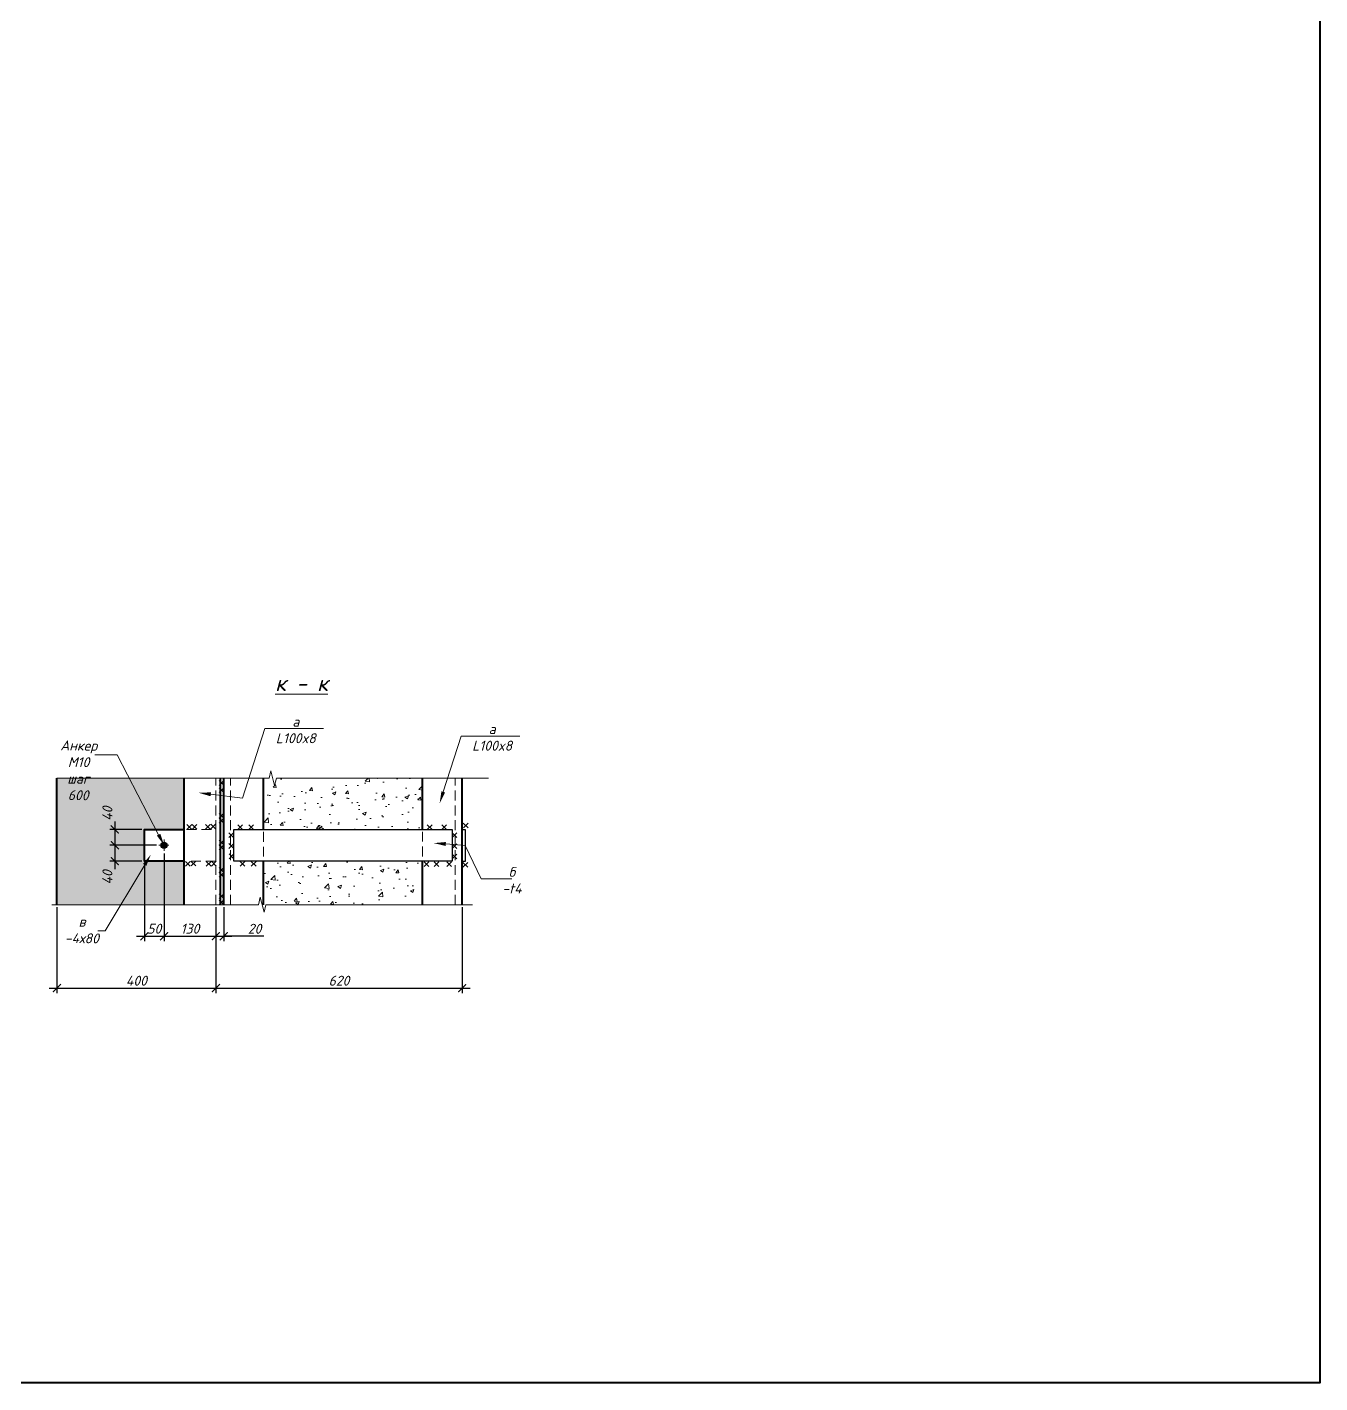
# Model space of a CAD drawing. Header units: millimetres. Extents: x -69292 to 68568, y 17750 to 120236.
# Drawn here: x 21064 to 24318, y 28653 to 32066 of the extents above; entities that cross this region are included whole.
import ezdxf
from ezdxf import colors
from ezdxf.entities.mleader import LeaderData, LeaderLine
from ezdxf.enums import TextEntityAlignment as Align
from ezdxf.math import Vec2, Vec3

# ---------------------------------------------------------------- set-up
doc = ezdxf.new("R2010")
doc.units = ezdxf.units.MM
doc.header["$PDMODE"] = 3
doc.linetypes.add('DASHED2', pattern=[0.375, 0.25, -0.125])
doc.layers.get('0').update_dxf_attribs({"lineweight": 5})
doc.layers.get('Defpoints').update_dxf_attribs({"lineweight": 0})
for name, color, linetype, lineweight in [('!!!Металл', 7, 'Continuous', 15), ('#Cварка', 96, 'Continuous', 30), ('#Dimensions', 7, 'Continuous', 9), ('#Бетон разрез', 22, 'Continuous', 40), ('#Выноски', 7, 'Continuous', 15), ('k_ Размеры', 7, 'Continuous', 15), ('Металл для узлов', 7, 'Continuous', 30), ('Тонкие линии', 7, 'Continuous', 5)]:
    doc.layers.add(name, color=color, linetype=linetype, lineweight=lineweight)
doc.layers.add('#Hatch', color=7, linetype='Continuous', lineweight=5, true_color=0x525252)
doc.layers.add('NoPrint', color=18, linetype='Continuous', plot=False)
doc.styles.add('STEP PR', font='isocpeui.ttf')
doc.dimstyles.new('SPDS', dxfattribs={"dimscale": 10, "dimtxt": 2.5, "dimasz": 2, "dimexe": 1.25, "dimexo": 0.625, "dimtad": 1, "dimdec": 0, "dimrnd": 0.001, "dimtxsty": 'STEP PR', "dimblk": 'ARCHTICK', "dimcen": 2.5, "dimdle": 2, "dimclrd": 256, "dimclre": 256, "dimclrt": 7, "dimadec": 0, "dimazin": 2, "dimtfac": 0.75, "dimtdec": 0, "dimtmove": 1, "dimatfit": 3, "dimfxl": 1, "dimtolj": 1, "dimarcsym": 1})

# ---------------------------------------------------------------- blocks, each defined once
blk = doc.blocks.new('*U319')
at = {"color": 0, "linetype": 'ByBlock', "lineweight": -2}
for p, q in [((34.6875, 0), (35, 1.25)), ((35, 1.25), (35.625, -1.25)), ((34.6875, 0), (0, 0)), ((35.625, -1.25), (35.9375, 0)), ((70.625, 0), (35.9375, 0))]:
    blk.add_line(p, q, dxfattribs=at)
blk = doc.blocks.new('*U320')
at = {"color": 0, "linetype": 'ByBlock', "lineweight": -2}
for p, q in [((35.59, 0), (35.91, 1.25)), ((35.91, 1.25), (36.53, -1.25)), ((35.59, 0), (0, 0)), ((36.53, -1.25), (36.84, 0)), ((72.44, 0), (36.84, 0))]:
    blk.add_line(p, q, dxfattribs=at)
blk = doc.blocks.new('_ArchTick')
at = {"color": 0, "linetype": 'ByBlock', "const_width": 0.15}
blk.add_lwpolyline([(-0.5, -0.5), (0.5, 0.5)], dxfattribs=at)
blk = doc.blocks.new('*D321')
at = {"layer": 'Defpoints', "color": 0, "transparency": 16777216}
for p in [(21138.8, 29856.9), (21538.8, 29856.9), (21538.8, 29647)]:
    blk.add_point(p, dxfattribs=at)
at = {"layer": 'k_ Размеры', "lineweight": -2, "transparency": 16777216}
for p, q in [((21138.8, 29850.6), (21138.8, 29634.5)), ((21538.8, 29850.6), (21538.8, 29634.5)), ((21118.8, 29647), (21558.8, 29647))]:
    blk.add_line(p, q, dxfattribs=at)
at = {"layer": 'k_ Размеры', "lineweight": -2, "transparency": 16777216, "xscale": 20, "yscale": 20, "zscale": 20, "rotation": 180}
blk.add_blockref('_ArchTick', (21138.8, 29647), dxfattribs=at)
at = {"layer": 'k_ Размеры', "lineweight": -2, "transparency": 16777216, "xscale": 20, "yscale": 20, "zscale": 20}
blk.add_blockref('_ArchTick', (21538.8, 29647), dxfattribs=at)
at = {"layer": 'k_ Размеры', "color": 7, "transparency": 16777216, "insert": (21338.8, 29665.7), "char_height": 25, "attachment_point": 5, "style": 'STEP PR'}
blk.add_mtext('\\A1;400', dxfattribs=at)
blk = doc.blocks.new('*D322')
at = {"layer": 'Defpoints', "color": 0, "transparency": 16777216}
for p in [(21538.8, 29856.9), (22158.8, 29856.9), (22158.8, 29647)]:
    blk.add_point(p, dxfattribs=at)
at = {"layer": 'k_ Размеры', "lineweight": -2, "transparency": 16777216}
for p, q in [((21538.8, 29850.6), (21538.8, 29634.5)), ((22158.8, 29850.6), (22158.8, 29634.5)), ((21518.8, 29647), (22178.8, 29647))]:
    blk.add_line(p, q, dxfattribs=at)
at = {"layer": 'k_ Размеры', "lineweight": -2, "transparency": 16777216, "xscale": 20, "yscale": 20, "zscale": 20, "rotation": 180}
blk.add_blockref('_ArchTick', (21538.8, 29647), dxfattribs=at)
at = {"layer": 'k_ Размеры', "lineweight": -2, "transparency": 16777216, "xscale": 20, "yscale": 20, "zscale": 20}
blk.add_blockref('_ArchTick', (22158.8, 29647), dxfattribs=at)
at = {"layer": 'k_ Размеры', "color": 7, "transparency": 16777216, "insert": (21848.8, 29665.7), "char_height": 25, "attachment_point": 5, "style": 'STEP PR'}
blk.add_mtext('\\A1;620', dxfattribs=at)
blk = doc.blocks.new('*D323')
at = {"layer": 'Defpoints', "color": 0, "transparency": 16777216}
for p in [(21408.5, 29992.2), (21538.8, 29850.6), (21538.8, 29777.8)]:
    blk.add_point(p, dxfattribs=at)
at = {"layer": 'k_ Размеры', "lineweight": -2, "transparency": 16777216}
for p, q in [((21408.5, 29986), (21408.5, 29765.3)), ((21538.8, 29844.4), (21538.8, 29765.3)), ((21388.5, 29777.8), (21558.8, 29777.8))]:
    blk.add_line(p, q, dxfattribs=at)
at = {"layer": 'k_ Размеры', "lineweight": -2, "transparency": 16777216, "xscale": 20, "yscale": 20, "zscale": 20, "rotation": 180}
blk.add_blockref('_ArchTick', (21408.5, 29777.8), dxfattribs=at)
at = {"layer": 'k_ Размеры', "lineweight": -2, "transparency": 16777216, "xscale": 20, "yscale": 20, "zscale": 20}
blk.add_blockref('_ArchTick', (21538.8, 29777.8), dxfattribs=at)
at = {"layer": 'k_ Размеры', "color": 7, "transparency": 16777216, "insert": (21473.7, 29796.6), "char_height": 25, "attachment_point": 5, "style": 'STEP PR'}
blk.add_mtext('\\A1;130', dxfattribs=at)
blk = doc.blocks.new('A$C04BC7B76')
at = {"layer": 'NoPrint', "ltscale": 20}
for p, q in [((4.5, -7.5), (-6.5, 3.1)), ((-6.4, -7.6), (4.5, 3.2))]:
    blk.add_line(p, q, dxfattribs=at)
for centre, radius in [((-0.9, -2.2), 7.67), ((-1.1, -2.2), 6.36)]:
    blk.add_circle(centre, radius, dxfattribs=at)
at = {"layer": 'Металл для узлов', "color": 7, "lineweight": 30, "ltscale": 10}
blk.add_lwpolyline([(-1, 5.4), (5.3, -2.2), (-1, -9.9), (-7.4, -2.2), (-1, 5.4)], dxfattribs=at)
at = {"layer": 'Тонкие линии', "lineweight": 5, "ltscale": 100}
for p, q in [((-1, -16.6), (-1, 12.3)), ((-14, -2.2), (11.2, -2.2))]:
    blk.add_line(p, q, dxfattribs=at)
blk = doc.blocks.new('*D325')
at = {"layer": 'Defpoints', "color": 0, "transparency": 16777216}
for p in [(21358.8, 30046.4), (21284.4, 30006.6), (21395.5, 30006.6)]:
    blk.add_point(p, dxfattribs=at)
at = {"layer": 'k_ Размеры', "lineweight": -2, "transparency": 16777216}
for p, q in [((21352.6, 30046.4), (21271.9, 30046.4)), ((21284.4, 30066.4), (21284.4, 29986.6)), ((21389.2, 30006.6), (21271.9, 30006.6))]:
    blk.add_line(p, q, dxfattribs=at)
at = {"layer": 'k_ Размеры', "lineweight": -2, "transparency": 16777216, "xscale": 20, "yscale": 20, "zscale": 20}
for p, rotation in [((21284.4, 30046.4), 90), ((21284.4, 30006.6), 270)]:
    blk.add_blockref('_ArchTick', p, dxfattribs=dict(at, rotation=rotation))
at = {"layer": 'k_ Размеры', "color": 7, "transparency": 16777216, "insert": (21265.7, 30086.1), "char_height": 25, "attachment_point": 5, "rotation": 90, "style": 'STEP PR'}
blk.add_mtext('\\A1;40', dxfattribs=at)
blk = doc.blocks.new('*D326')
at = {"layer": 'Defpoints', "color": 0, "transparency": 16777216}
for p in [(21395.5, 30006.6), (21284.4, 29966.4), (21358.8, 29966.4)]:
    blk.add_point(p, dxfattribs=at)
at = {"layer": 'k_ Размеры', "lineweight": -2, "transparency": 16777216}
for p, q in [((21389.2, 30006.6), (21271.9, 30006.6)), ((21284.4, 30026.6), (21284.4, 29946.4)), ((21352.6, 29966.4), (21271.9, 29966.4))]:
    blk.add_line(p, q, dxfattribs=at)
at = {"layer": 'k_ Размеры', "lineweight": -2, "transparency": 16777216, "xscale": 20, "yscale": 20, "zscale": 20}
for p, rotation in [((21284.4, 30006.6), 90), ((21284.4, 29966.4), 270)]:
    blk.add_blockref('_ArchTick', p, dxfattribs=dict(at, rotation=rotation))
at = {"layer": 'k_ Размеры', "color": 7, "transparency": 16777216, "insert": (21265.7, 29925.7), "char_height": 25, "attachment_point": 5, "rotation": 90, "style": 'STEP PR'}
blk.add_mtext('\\A1;40', dxfattribs=at)
blk = doc.blocks.new('*D327')
at = {"layer": 'Defpoints', "color": 0, "transparency": 16777216}
for p in [(21358.8, 29966.4), (21408.8, 29966.4), (21408.8, 29777.8)]:
    blk.add_point(p, dxfattribs=at)
at = {"layer": 'k_ Размеры', "lineweight": -2, "transparency": 16777216}
for p, q in [((21358.8, 29960.2), (21358.8, 29765.3)), ((21408.8, 29960.2), (21408.8, 29765.3)), ((21338.8, 29777.8), (21428.8, 29777.8))]:
    blk.add_line(p, q, dxfattribs=at)
at = {"layer": 'k_ Размеры', "lineweight": -2, "transparency": 16777216, "xscale": 20, "yscale": 20, "zscale": 20, "rotation": 180}
blk.add_blockref('_ArchTick', (21358.8, 29777.8), dxfattribs=at)
at = {"layer": 'k_ Размеры', "lineweight": -2, "transparency": 16777216, "xscale": 20, "yscale": 20, "zscale": 20}
blk.add_blockref('_ArchTick', (21408.8, 29777.8), dxfattribs=at)
at = {"layer": 'k_ Размеры', "color": 7, "transparency": 16777216, "insert": (21383.8, 29796.6), "char_height": 25, "attachment_point": 5, "style": 'STEP PR'}
blk.add_mtext('\\A1;50', dxfattribs=at)
blk = doc.blocks.new('*D328')
at = {"layer": 'Defpoints', "color": 0, "transparency": 16777216}
for p in [(21538.8, 29830.7), (21558.8, 29856.9), (21558.8, 29777.7)]:
    blk.add_point(p, dxfattribs=at)
at = {"layer": 'k_ Размеры', "lineweight": -2, "transparency": 16777216}
for p, q in [((21558.8, 29850.6), (21558.8, 29765.2)), ((21538.8, 29824.5), (21538.8, 29765.2)), ((21518.8, 29777.7), (21578.8, 29777.7)), ((21660, 29777.7), (21558.8, 29777.7))]:
    blk.add_line(p, q, dxfattribs=at)
at = {"layer": 'k_ Размеры', "lineweight": -2, "transparency": 16777216, "xscale": 20, "yscale": 20, "zscale": 20, "rotation": 180}
blk.add_blockref('_ArchTick', (21538.8, 29777.7), dxfattribs=at)
at = {"layer": 'k_ Размеры', "lineweight": -2, "transparency": 16777216, "xscale": 20, "yscale": 20, "zscale": 20}
blk.add_blockref('_ArchTick', (21558.8, 29777.7), dxfattribs=at)
at = {"layer": 'k_ Размеры', "color": 7, "transparency": 16777216, "insert": (21636.3, 29796.5), "char_height": 25, "attachment_point": 5, "style": 'STEP PR'}
blk.add_mtext('\\A1;20', dxfattribs=at)

msp = doc.modelspace()

# ---------------------------------------------------------------- hatches: boundary and pattern name
at = {"layer": '#Hatch', "lineweight": 0}
h = msp.add_hatch(color=254, dxfattribs=at)
h.dxf.hatch_style = 1
h.set_gradient(color1=(214, 214, 214), name='CYLINDER')
h.paths.add_polyline_path([(21358.8, 30046.4), (21458.8, 30046.4), (21458.8, 30175.5), (21138.8, 30175.5), (21138.8, 29856.9), (21458.8, 29856.9), (21458.8, 29966.4), (21358.8, 29966.4)])
at = {"layer": '#Hatch'}
h = msp.add_hatch(dxfattribs=at)
h.set_pattern_fill('AR-CONC', color=256, scale=0.5)
h.paths.add_polyline_path([(22058.8, 29966.4), (21658.8, 29966.4), (21658.8, 29856.9), (22058.8, 29856.9)])
h.paths.add_polyline_path([(21658.8, 30046.4), (22058.8, 30046.4), (22058.8, 30175.5), (21658.8, 30175.5)])

# ---------------------------------------------------------------- linework, layer by layer
at = {"layer": '!!!Металл', "lineweight": 40}
for points in [[(21458.8, 29856.9), (21458.8, 30175.5)], [(21550.8, 29856.9), (21550.8, 30175.5)], [(21558.8, 29856.9), (21558.8, 30175.5)], [(21658.8, 30046.4), (21658.8, 30175.5)], [(22058.8, 30046.4), (22058.8, 30175.5)], [(22158.8, 29856.9), (22158.8, 30175.5)], [(21458.8, 29966.4), (21358.8, 29966.4), (21358.8, 30046.4), (21458.8, 30046.4)], [(21658.8, 29856.9), (21658.8, 29966.4)], [(22058.8, 29856.9), (22058.8, 29966.4)]]:
    msp.add_lwpolyline(points, dxfattribs=at)
at = {"layer": '#Cварка', "linetype": 'Continuous', "lineweight": 30, "ltscale": 0.08, "extrusion": (0.705525, 0.708685, 0)}
for points, elevation in [([(5998.5, 0), (6015.4, 0)], 36582.4), ([(5985.8, 0), (6002.7, 0)], 36569.7), ([(5940.3, 0), (5957.2, 0)], 36524), ([(5931.4, 0), (5948.4, 0)], 36515.1), ([(5977.6, 0), (5994.6, 0)], 36446.9), ([(5968.4, 0), (5985.3, 0)], 36456.1), ([(5944.7, 0), (5961.7, 0)], 36479.7), ([(5935.9, 0), (5952.9, 0)], 36489.9), ([(5888.4, 0), (5905.4, 0)], 36506.9), ([(5886.7, 0), (5903.6, 0)], 36537), ([(5867.1, 0), (5884.1, 0)], 36556.5), ([(5548.6, 0), (5565.6, 0)], 36873.6), ([(5522.7, 0), (5539.6, 0)], 36899.4), ([(5489.8, 0), (5506.7, 0)], 36903.5), ([(5486.9, 0), (5503.9, 0)], 36940.3), ([(5892.5, 0), (5909.5, 0)], 36476), ([(5884, 0), (5901, 0)], 36467.5), ([(5868.8, 0), (5885.8, 0)], 36487.7), ([(5470, 0), (5487, 0)], 36883.7), ([(5914.8, 0), (5931.8, 0)], 36378.4), ([(5905.6, 0), (5922.5, 0)], 36389.1), ([(5877.5, 0), (5894.5, 0)], 36415.6), ([(5868.5, 0), (5885.5, 0)], 36425), ([(5851.5, 0), (5867.1, 0)], 36469.4), ([(5817.2, 0), (5834.2, 0)], 36475.5), ([(5797.3, 0), (5814.2, 0)], 36495.3), ([(5451.9, 0), (5468.9, 0)], 36865.5), ([(5843.9, 0), (5860.8, 0)], 36427.2), ([(5835.3, 0), (5852.3, 0)], 36418.6), ([(5488.5, 0), (5505.5, 0)], 36801.8), ([(5470.6, 0), (5487.6, 0)], 36819.5), ([(5448.1, 0), (5465.1, 0)], 36842), ([(5417.8, 0), (5434.8, 0)], 36869.5), ([(5797.3, 0), (5814.3, 0)], 36380.4), ([(5786.4, 0), (5803.3, 0)], 36369.4)]:
    msp.add_lwpolyline(points, dxfattribs=dict(at, elevation=elevation))
at = {"layer": '#Cварка', "linetype": 'Continuous', "lineweight": 30, "ltscale": 0.08, "extrusion": (0.708685, -0.705525, 0)}
for points, elevation in [([(36590.9, 0), (36574, 0)], -6006.9), ([(36578.2, 0), (36561.2, 0)], -5994.2), ([(36532.5, 0), (36515.5, 0)], -5948.8), ([(36523.6, 0), (36506.6, 0)], -5939.9), ([(36455.4, 0), (36438.4, 0)], -5986.1), ([(36464.6, 0), (36447.6, 0)], -5976.9), ([(36488.1, 0), (36471.2, 0)], -5953.2), ([(36498.3, 0), (36481.4, 0)], -5944.4), ([(36515.3, 0), (36498.4, 0)], -5896.9), ([(36545.5, 0), (36528.5, 0)], -5895.1), ([(36565, 0), (36548, 0)], -5875.6), ([(36882.1, 0), (36865.1, 0)], -5557.1), ([(36907.9, 0), (36890.9, 0)], -5531.1), ([(36912, 0), (36895, 0)], -5498.2), ([(36948.8, 0), (36931.9, 0)], -5495.4), ([(36484.5, 0), (36467.5, 0)], -5901), ([(36476, 0), (36459, 0)], -5892.5), ([(36496.2, 0), (36479.2, 0)], -5877.3), ([(36892.2, 0), (36875.2, 0)], -5478.5), ([(36386.9, 0), (36369.9, 0)], -5923.3), ([(36397.6, 0), (36380.6, 0)], -5914), ([(36424.1, 0), (36407.1, 0)], -5886), ([(36433.5, 0), (36416.6, 0)], -5877), ([(36477.8, 0), (36460.9, 0)], -5858.6), ([(36484, 0), (36467, 0)], -5825.7), ([(36503.8, 0), (36486.9, 0)], -5805.7), ([(36874, 0), (36857, 0)], -5460.4), ([(36435.7, 0), (36418.7, 0)], -5852.4), ([(36427.1, 0), (36410.1, 0)], -5843.8), ([(36810.3, 0), (36793.3, 0)], -5497), ([(36828, 0), (36811.1, 0)], -5479.1), ([(36850.5, 0), (36833.5, 0)], -5456.6), ([(36878, 0), (36861, 0)], -5426.3), ([(36388.9, 0), (36371.9, 0)], -5805.8), ([(36377.9, 0), (36360.9, 0)], -5794.9)]:
    msp.add_lwpolyline(points, dxfattribs=dict(at, elevation=elevation))
at = {"layer": '#Бетон разрез'}
msp.add_lwpolyline([(21138.8, 29856.9), (21138.8, 30175.5)], dxfattribs=at)
at = {"linetype": 'DASHED2', "ltscale": 100}
for p, q in [((21658.8, 30040.5), (21658.8, 29969.3)), ((22058.8, 30040.7), (22058.8, 29971))]:
    msp.add_line(p, q, dxfattribs=at)
at = {"color": 3, "lineweight": 40}
msp.add_lwpolyline([(13472.1, 36442.8), (24318.1, 36442.8), (24318.1, 28653.3), (13472.1, 28653.3)], close=True, dxfattribs=at)
at = {"linetype": 'DASHED2', "ltscale": 100}
for points in [[(21538.8, 29856.9), (21538.8, 30175.5)], [(21575.7, 29856.9), (21575.7, 30175.5)], [(22141.2, 29856.9), (22141.2, 30175.5)], [(21538.8, 30046.4), (21538.8, 29966.4), (21464, 29966.4)], [(21465.1, 30046.4), (21538.8, 30046.4)]]:
    msp.add_lwpolyline(points, dxfattribs=at)
at = {"layer": 'Металл для узлов', "ltscale": 20}
msp.add_lwpolyline([(21583.8, 30046.4), (22133.8, 30046.4), (22133.8, 29966.4), (21583.8, 29966.4), (21583.8, 30046.4)], dxfattribs=at)
msp.add_lwpolyline([(22158.8, 30046.4), (22166.7, 30046.4), (22166.7, 29966.1), (22158.8, 29966.1)], close=True, dxfattribs=at)

# ---------------------------------------------------------------- block references
at = {"xscale": -15, "yscale": -15, "zscale": -15, "rotation": 180}
for name, p in [('*U320', (21138.8, 30175.5)), ('*U319', (21125.7, 29856.9))]:
    msp.add_blockref(name, p, dxfattribs=at)
at = {"layer": 'Тонкие линии', "ltscale": 4}
msp.add_blockref('A$C04BC7B76', (21409.5, 30008.8), dxfattribs=at)

# ---------------------------------------------------------------- texts
at = {"layer": '#Dimensions', "style": 'STEP PR'}
msp.add_text('%%Uк - к', height=40, dxfattribs=at).set_placement((21754.6, 30394.6), align=Align.CENTER)

# ---------------------------------------------------------------- dimensions: what is measured, and where the dimension line sits
at = {"layer": 'k_ Размеры'}
for base, p1, p2, picture, middle in [((21284.4, 30006.6), (21358.8, 30046.4), (21395.5, 30006.6), '*D325', (21284.4, 30086.1)), ((21284.4, 29966.4), (21395.5, 30006.6), (21358.8, 29966.4), '*D326', (21284.4, 29925.7))]:
    dim = msp.add_linear_dim(base=base, p1=p1, p2=p2, angle=90, dimstyle='SPDS', dxfattribs=at)
    dim.commit()
    dim.dimension.update_dxf_attribs({"geometry": picture, "text_midpoint": middle, "dimtype": 160})
for base, p1, p2, picture, middle in [((21408.8, 29777.8), (21358.8, 29966.4), (21408.8, 29966.4), '*D327', (21383.8, 29796.6)), ((21538.8, 29777.8), (21408.5, 29992.2), (21538.8, 29850.6), '*D323', (21473.7, 29796.6)), ((21538.8, 29647), (21138.8, 29856.9), (21538.8, 29856.9), '*D321', (21338.8, 29665.7)), ((22158.8, 29647), (21538.8, 29856.9), (22158.8, 29856.9), '*D322', (21848.8, 29665.7))]:
    dim = msp.add_linear_dim(base=base, p1=p1, p2=p2, dimstyle='SPDS', dxfattribs=at)
    dim.commit()
    dim.dimension.update_dxf_attribs({"geometry": picture, "text_midpoint": middle})
dim = msp.add_linear_dim(base=(21558.8, 29777.7), p1=(21538.8, 29830.7), p2=(21558.8, 29856.9), dimstyle='SPDS', dxfattribs=at)
dim.commit()
dim.dimension.update_dxf_attribs({"geometry": '*D328', "text_midpoint": (21636.3, 29774.2), "dimtype": 160})

# ---------------------------------------------------------------- leaders
at = {"layer": '#Выноски'}
ml = msp.add_multileader_mtext('Standard', dxfattribs=at)
ml.set_content('{\\H0.83333x;а\\P\\pxqc;L100x8\\P\\A1;\\H1.2x;       }', color=256, style='STEP PR')
ml.set_leader_properties(color=256, linetype='ByLayer', lineweight=-1)
ml.build(insert=Vec2(0, 0))
ml.multileader.update_dxf_attribs({"text_left_attachment_type": 6, "text_right_attachment_type": 6, "dogleg_length": 0, "arrow_head_size": 30, "scale": 0.1})
ctx = ml.context
ctx.base_point, ctx.scale, ctx.char_height, ctx.arrow_head_size, ctx.landing_gap_size, ctx.plane_origin = Vec3(21662.4, 30300.2), 0.1, 30, 30, 12.5, Vec3(24409.5, 28682.7)
ctx.left_attachment, ctx.right_attachment, ctx.text_align_type = 6, 6, 1
notes = []
notes.append((ctx, [(0, (1, 1, 0), (21662.4, 30300.2), (1, 0), 0, [(0, [(21496.1, 30138.6), (21605.5, 30125.3)], 0, [])])]))
ctx.mtext.insert, ctx.mtext.rotation, ctx.mtext.alignment, ctx.mtext.flow_direction = Vec3(21740.1, 30330.2), 6.283185, 2, 5
ml = msp.add_multileader_mtext('Standard', dxfattribs=at)
ml.set_content('{\\H0.83333x;а\\PL100x8\\P\\P\\A1;\\H1.2x;       }', color=256, style='STEP PR')
ml.set_leader_properties(color=256, linetype='ByLayer', lineweight=-1)
ml.build(insert=Vec2(0, 0))
ml.multileader.update_dxf_attribs({"text_left_attachment_type": 6, "text_right_attachment_type": 6, "dogleg_length": 0, "arrow_head_size": 30, "scale": 0.1})
ctx = ml.context
ctx.base_point, ctx.scale, ctx.char_height, ctx.arrow_head_size, ctx.landing_gap_size, ctx.plane_origin = Vec3(22156.6, 30281.5), 0.1, 30, 30, 12.5, Vec3(24995.4, 28829.3)
ctx.left_attachment, ctx.right_attachment, ctx.text_align_type = 6, 6, 1
notes.append((ctx, [(0, (1, 1, 0), (22156.6, 30281.5), (1, 0), 0, [(0, [(22102.2, 30112.4)], 0, [])])]))
ctx.mtext.insert, ctx.mtext.rotation, ctx.mtext.alignment, ctx.mtext.flow_direction = Vec3(22234.4, 30311.5), 6.283185, 2, 5
ml = msp.add_multileader_mtext('Standard', dxfattribs=at)
ml.set_content('{\\H0.83333x;Анкер М10\\Pшаг 600}', color=256, style='STEP PR')
ml.set_leader_properties(color=256, linetype='ByLayer', lineweight=-1)
ml.build(insert=Vec2(0, 0))
ml.multileader.update_dxf_attribs({"text_left_attachment_type": 6, "text_right_attachment_type": 6, "dogleg_length": 0, "arrow_head_size": 30, "scale": 0.1})
ctx = ml.context
ctx.base_point, ctx.scale, ctx.char_height, ctx.arrow_head_size, ctx.landing_gap_size, ctx.plane_origin, ctx.plane_x_axis, ctx.plane_y_axis = Vec3(21096.9, 30236.2), 0.1, 30, 30, 12.5, Vec3(19197.1, 29859.3), Vec3(0.999932, -0.011633), Vec3(0.011633, 0.999932)
ctx.left_attachment, ctx.right_attachment, ctx.text_align_type = 6, 6, 1
notes.append((ctx, [(1, (1, 1, 0), (21290, 30233.9), (-0.999932, 0.011633), 0, [(1, [(21408.5, 30006.6)], 0, [])])]))
ctx.mtext.insert, ctx.mtext.text_direction, ctx.mtext.rotation, ctx.mtext.width, ctx.mtext.defined_height, ctx.mtext.alignment, ctx.mtext.flow_direction = Vec3(21193.9, 30270.1), Vec3(0.999932, -0.011633), 6.271552, 427.942, 28, 2, 5
ml = msp.add_multileader_mtext('Standard', dxfattribs=at)
ml.set_content('{\\H0.83333x;б\\P\\pxqc;-t4\\P\\P\\A1;\\H1.2x;       }', color=256, style='STEP PR')
ml.set_leader_properties(color=256, linetype='ByLayer', lineweight=-1)
ml.build(insert=Vec2(0, 0))
ml.multileader.update_dxf_attribs({"text_left_attachment_type": 6, "text_right_attachment_type": 6, "dogleg_length": 0, "arrow_head_size": 30, "scale": 0.1})
ctx = ml.context
ctx.base_point, ctx.scale, ctx.char_height, ctx.arrow_head_size, ctx.landing_gap_size, ctx.plane_origin = Vec3(22206.6, 29922.1), 0.1, 30, 30, 12.5, Vec3(24953.6, 28340.8)
ctx.left_attachment, ctx.right_attachment, ctx.text_align_type = 6, 6, 1
notes.append((ctx, [(0, (1, 1, 0), (22206.6, 29922.1), (1, 0), 0, [(0, [(22087.6, 30012), (22166.7, 30006.3)], 0, [])])]))
ctx.mtext.insert, ctx.mtext.rotation, ctx.mtext.alignment, ctx.mtext.flow_direction = Vec3(22284.3, 29952.1), 6.283185, 2, 5
ml = msp.add_multileader_mtext('Standard', dxfattribs=at)
ml.set_content('{\\H0.83333x;в\\P-4х80}', color=256, style='STEP PR')
ml.set_leader_properties(color=256, linetype='ByLayer', lineweight=-1)
ml.build(insert=Vec2(0, 0))
ml.multileader.update_dxf_attribs({"text_left_attachment_type": 6, "text_right_attachment_type": 6, "dogleg_length": 0, "arrow_head_size": 30, "scale": 0.1})
ctx = ml.context
ctx.base_point, ctx.scale, ctx.char_height, ctx.arrow_head_size, ctx.landing_gap_size, ctx.plane_origin, ctx.plane_x_axis, ctx.plane_y_axis = Vec3(21143.3, 29792.4), 0.1, 30, 30, 12.5, Vec3(19167.4, 29416.3), Vec3(0.999932, -0.011633), Vec3(0.011633, 0.999932)
ctx.left_attachment, ctx.right_attachment, ctx.text_align_type = 6, 6, 1
notes.append((ctx, [(1, (1, 1, 0), (21260.3, 29791), (-0.999932, 0.011633), 0, [(1, [(21375, 29983)], 0, [])])]))
ctx.mtext.insert, ctx.mtext.text_direction, ctx.mtext.rotation, ctx.mtext.width, ctx.mtext.defined_height, ctx.mtext.alignment, ctx.mtext.flow_direction = Vec3(21202.2, 29826.7), Vec3(0.999932, -0.011633), 6.271552, 59.332, 28, 2, 5
for ctx, leaders in notes:
    for number, flags, end, landing, length, lines in leaders:
        leader = LeaderData()
        leader.index, (leader.has_last_leader_line, leader.has_dogleg_vector, leader.attachment_direction) = number, flags
        leader.last_leader_point, leader.dogleg_vector, leader.dogleg_length = Vec3(end), Vec3(landing), length
        for number, points, colour, breaks in lines:
            line = LeaderLine()
            line.index, line.vertices, line.color, line.breaks = number, Vec3.list(points), colors.encode_raw_color(colour), breaks
            leader.lines.append(line)
        ctx.leaders.append(leader)

doc.saveas('drawing.dxf')
